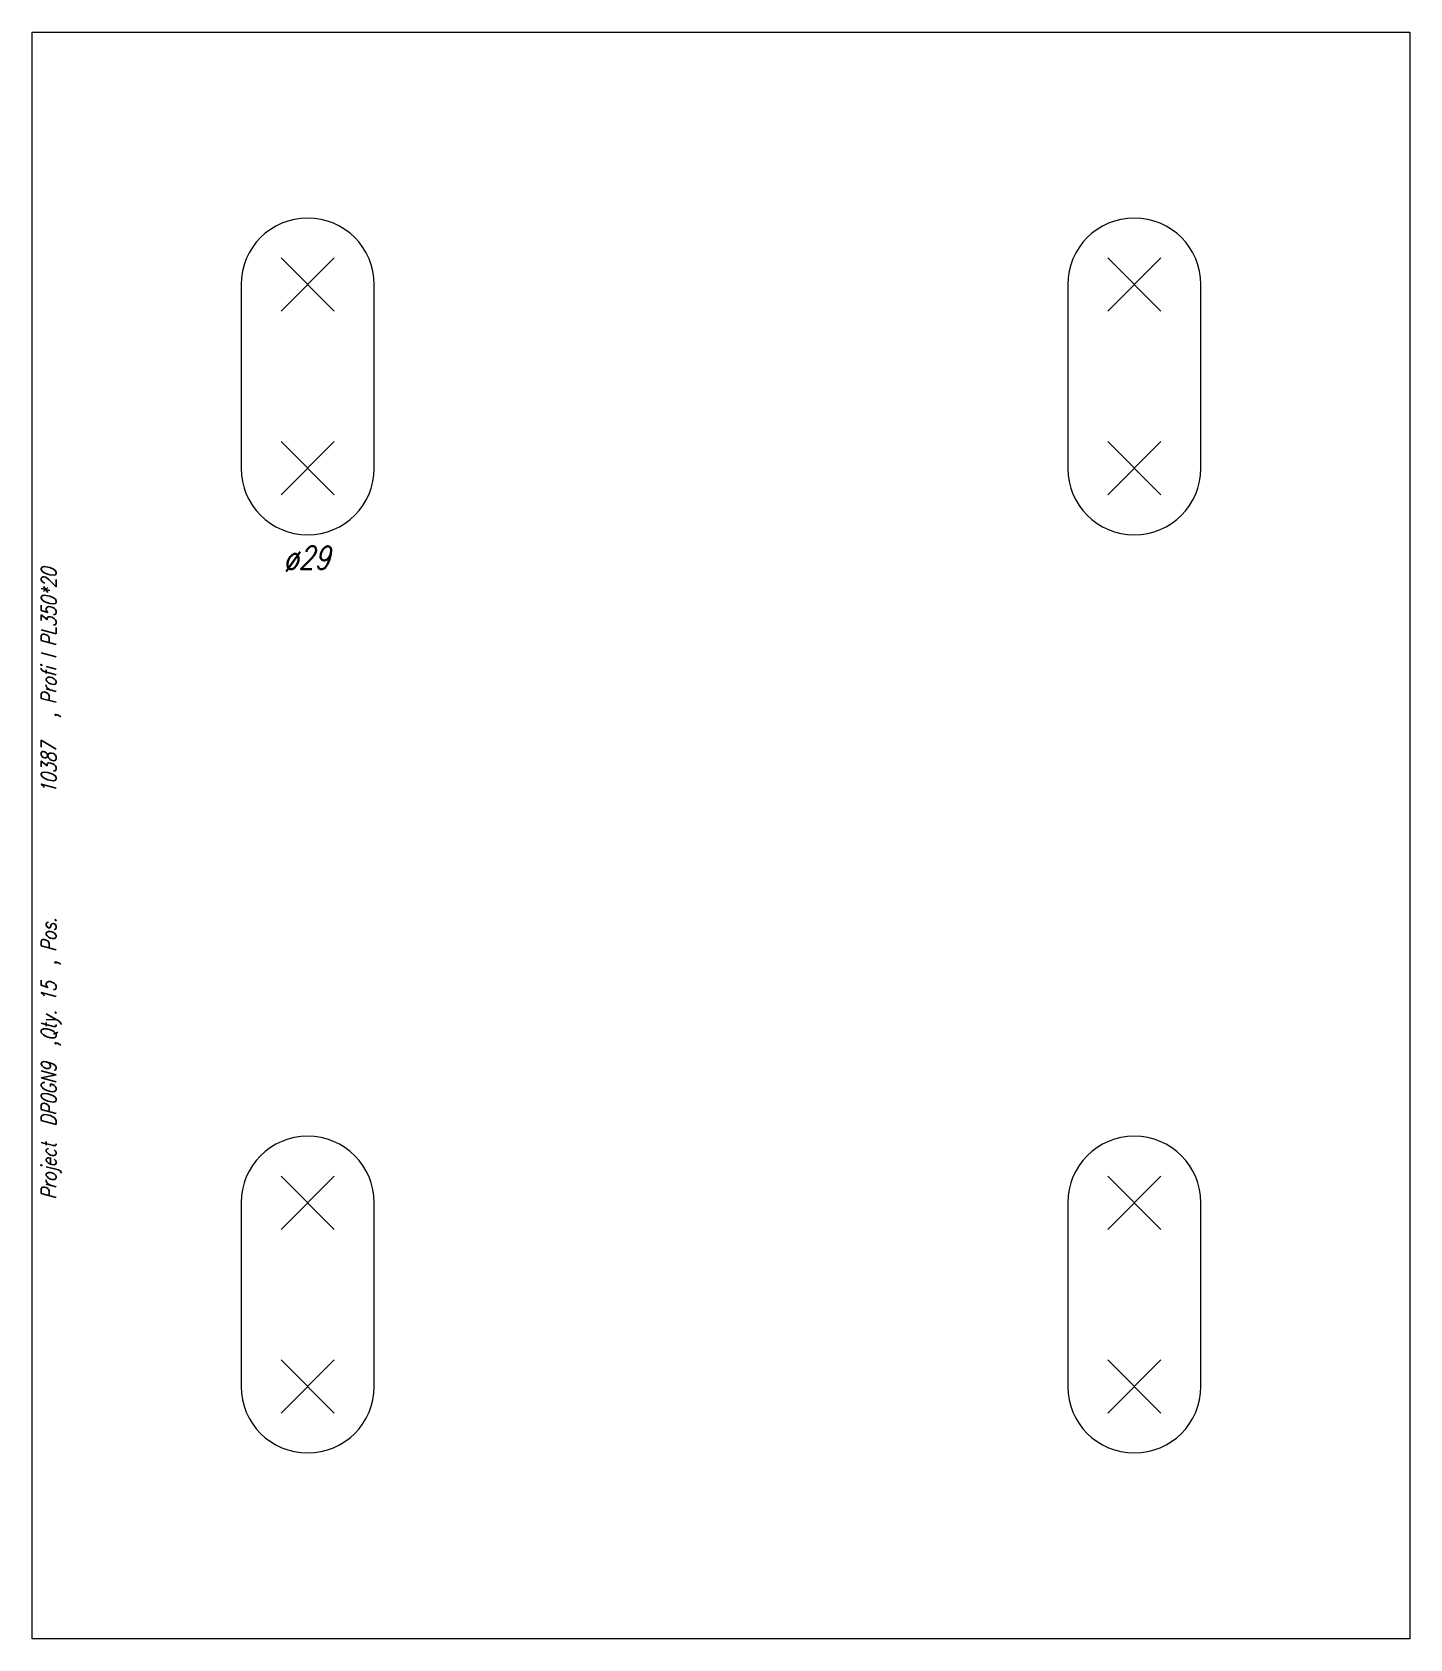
# Model space of a CAD drawing. Extents: x 0 to 300, y -175 to 175.
import ezdxf

# ---------------------------------------------------------------- set-up
doc = ezdxf.new("R2010")
doc.units = 0
doc.header["$LTSCALE"] = 10
for name, color, linetype in [('BEZ_SCHRAUBEN', 7, 'CONTINUOUS'), ('SCHRAUBEN', 7, 'CONTINUOUS'), ('TEILE', 7, 'CONTINUOUS'), ('UNTERSCHRIFT', 7, 'CONTINUOUS')]:
    doc.layers.add(name, color=color, linetype=linetype)
doc.styles.get("Standard").update_dxf_attribs({"font": 'ROMANS'})

msp = doc.modelspace()

# ---------------------------------------------------------------- linework, layer by layer
at = {"layer": 'SCHRAUBEN', "color": 6}
for p, q in [((65.800003, 125.800003), (54.200001, 114.199997)), ((54.200001, 125.800003), (65.800003, 114.199997)), ((245.800003, 125.800003), (234.199997, 114.199997)), ((234.199997, 125.800003), (245.800003, 114.199997)), ((65.800003, 85.800003), (54.200001, 74.199997)), ((54.200001, 85.800003), (65.800003, 74.199997)), ((245.800003, 85.800003), (234.199997, 74.199997)), ((234.199997, 85.800003), (245.800003, 74.199997)), ((65.800003, -74.200012), (54.200001, -85.800011)), ((54.200001, -74.200012), (65.800003, -85.800011)), ((245.800003, -74.200012), (234.199997, -85.800011)), ((234.199997, -74.200012), (245.800003, -85.800011)), ((65.800003, -114.200012), (54.200001, -125.800011)), ((54.200001, -114.200012), (65.800003, -125.800011)), ((245.800003, -114.200012), (234.199997, -125.800011)), ((234.199997, -114.200012), (245.800003, -125.800011))]:
    msp.add_line(p, q, dxfattribs=at)
at = {"layer": 'SCHRAUBEN', "color": 4}
for p, q in [((45.5, 120), (45.5, 79.999992)), ((74.5, 79.999992), (74.5, 120)), ((225.5, 120), (225.5, 79.999992)), ((254.5, 79.999992), (254.5, 120)), ((45.5, -80.000008), (45.5, -120.000008)), ((74.5, -120.000008), (74.5, -80.000008)), ((225.5, -80.000008), (225.5, -120.000008)), ((254.5, -120.000008), (254.5, -80.000008))]:
    msp.add_line(p, q, dxfattribs=at)
for centre, start, end in [((60, 120), 360, 540), ((240, 120), 360, 540), ((60, 79.999992), 540, 360), ((240, 79.999992), 540, 360), ((60, -80.000008), 360, 540), ((240, -80.000008), 360, 540), ((60, -120.000008), 540, 360), ((240, -120.000008), 540, 360)]:
    msp.add_arc(centre, 14.5, start, end, dxfattribs=at)
at = {"layer": 'TEILE', "color": 2}
for p, q in [((0, 175), (300, 175)), ((0, -175), (0, 175)), ((300, 175), (300, -175)), ((300, -175), (0, -175))]:
    msp.add_line(p, q, dxfattribs=at)

# ---------------------------------------------------------------- texts
at = {"layer": 'BEZ_SCHRAUBEN', "color": 2, "oblique": 15, "width": 0.8}
msp.add_text(' ø29', height=5, dxfattribs=at).set_placement((52, 57.999996))
at = {"layer": 'UNTERSCHRIFT', "color": 2, "oblique": 15, "width": 0.8}
for s, p in [('  , Profi l PL350*20', (5.25, 22.099995)), ('10387', (5.25, 9.099995)), ('Project  DP0GN9  ,Qty. 15  , Pos. ', (5.25, -79.300003))]:
    msp.add_text(s, height=3.25, rotation=89.999931, dxfattribs=at).set_placement(p)

doc.saveas('drawing.dxf')
